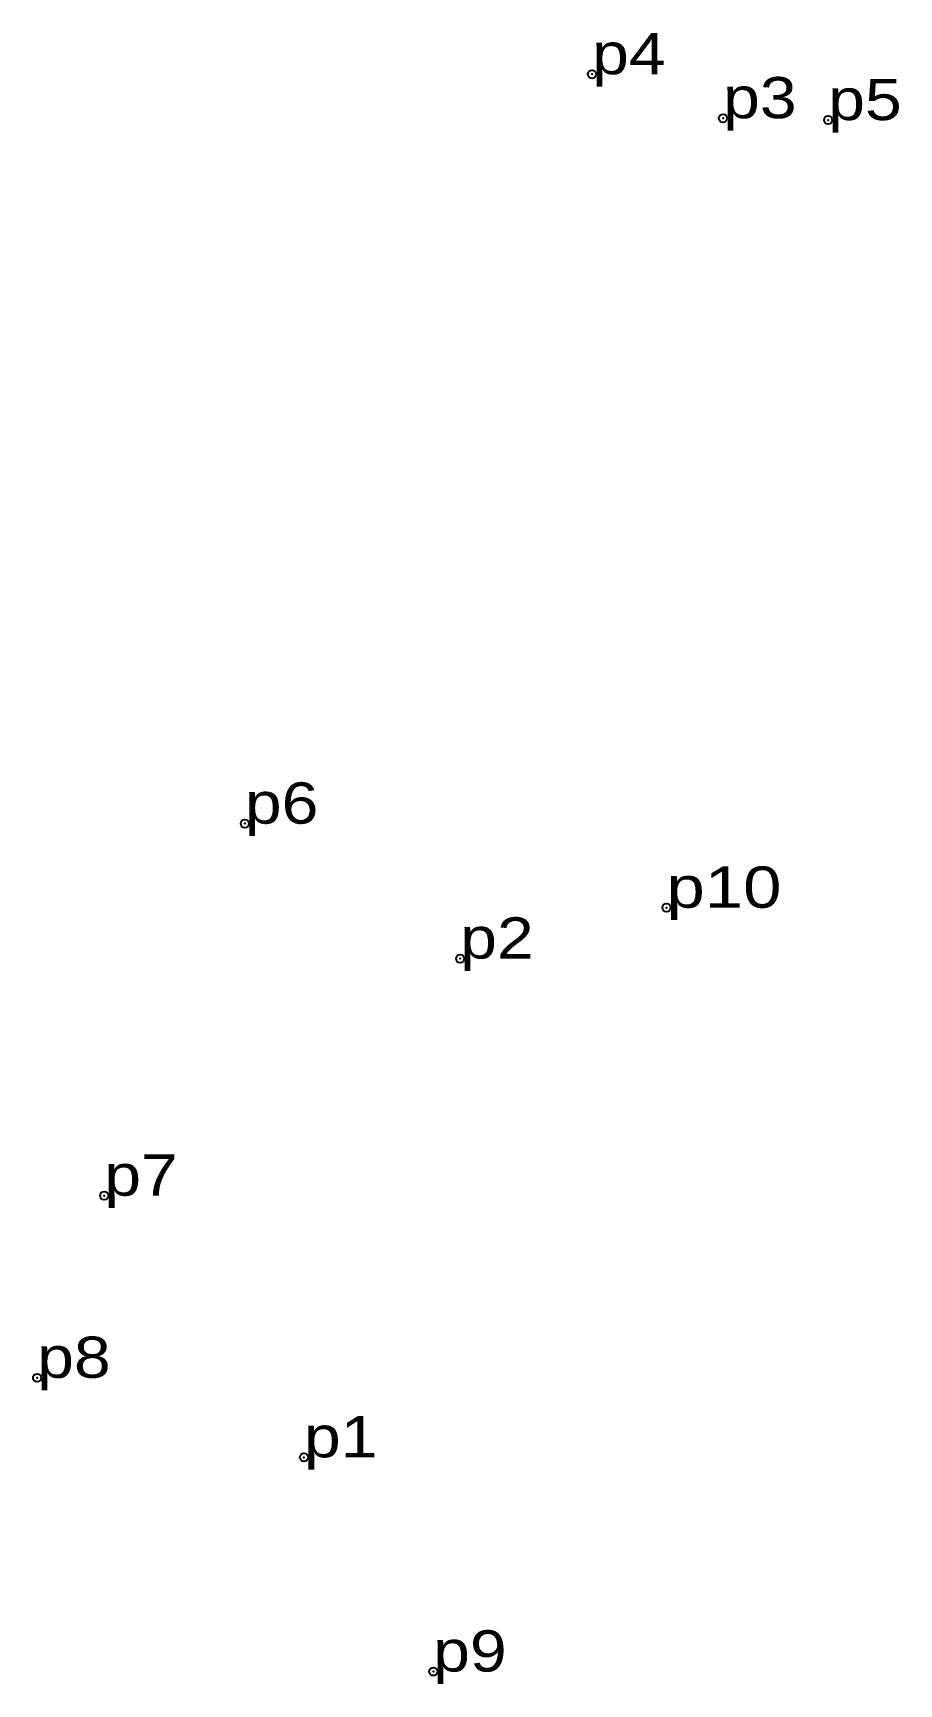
# Model space of a CAD drawing. Header units: metres. Extents: x 537472 to 551701, y 1836678 to 1839902.
# Drawn here: x 539639.5 to 539677.3, y 1836678.1 to 1836750.2 of the extents above; entities that cross this region are included whole.
import ezdxf

# ---------------------------------------------------------------- set-up
doc = ezdxf.new("R2010")
doc.units = ezdxf.units.M
doc.header["$LTSCALE"] = 0.72
doc.header["$PDMODE"] = 32
doc.header["$PDSIZE"] = 0.36
doc.layers.add('12', color=7, linetype='Continuous')
doc.layers.add('7', color=7, linetype='Continuous')

msp = doc.modelspace()

# ---------------------------------------------------------------- linework, layer by layer
at = {"layer": '7'}
for p in [(539663.92, 1836748.35), (539669.64, 1836746.43), (539674.23, 1836746.35), (539648.76, 1836715.64), (539667.17, 1836711.97), (539658.16, 1836709.75), (539642.62, 1836699.4), (539639.69, 1836691.45), (539651.34, 1836687.98), (539656.99, 1836678.63)]:
    msp.add_point(p, dxfattribs=at)

# ---------------------------------------------------------------- texts
at = {"layer": '12'}
for s, width, p in [('p4', 1.2, (539663.92, 1836748.35)), ('p4', 1.2, (539663.92, 1836748.35)), ('p3', 1.2, (539669.64, 1836746.43)), ('p3', 1.2, (539669.64, 1836746.43)), ('p5', 1.2, (539674.23, 1836746.35)), ('p5', 1.2, (539674.23, 1836746.35)), ('p6', 1.2, (539648.76, 1836715.64)), ('p6', 1.2, (539648.76, 1836715.64)), ('p10', 1.25, (539667.17, 1836711.97)), ('p10', 1.25, (539667.17, 1836711.97)), ('p2', 1.2, (539658.16, 1836709.75)), ('p2', 1.2, (539658.16, 1836709.75)), ('p7', 1.2, (539642.62, 1836699.4)), ('p7', 1.2, (539642.62, 1836699.4)), ('p8', 1.2, (539639.69, 1836691.45)), ('p8', 1.2, (539639.69, 1836691.45)), ('p1', 1.2, (539651.34, 1836687.98)), ('p1', 1.2, (539651.34, 1836687.98)), ('p9', 1.2, (539656.98, 1836678.63)), ('p9', 1.2, (539656.98, 1836678.63))]:
    msp.add_text(s, height=1.8, dxfattribs=dict(at, width=width)).set_placement(p)

doc.saveas('drawing.dxf')
